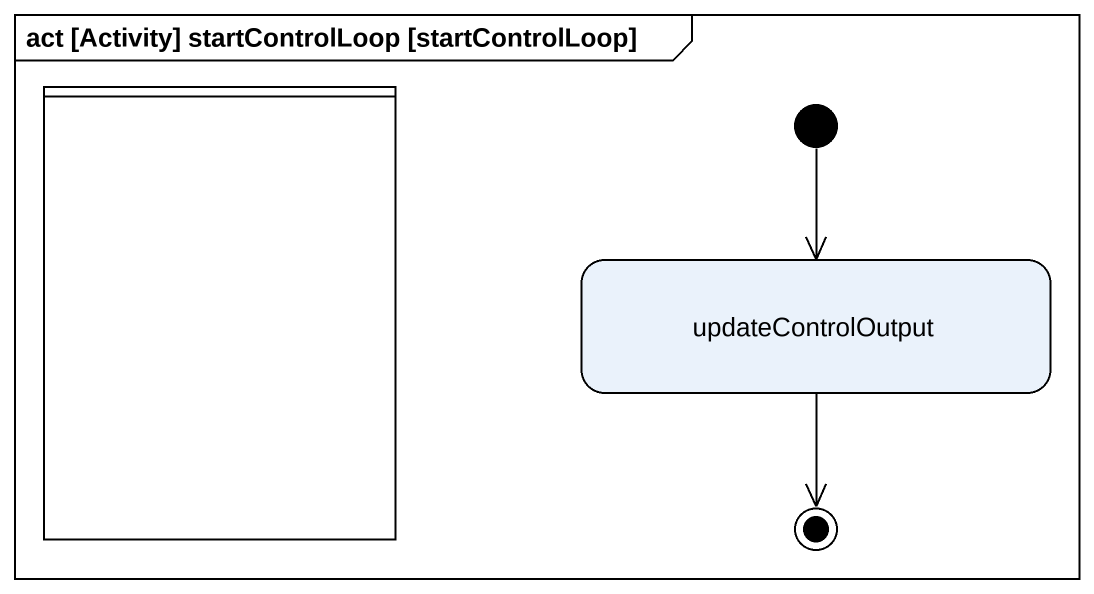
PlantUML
@startuml
mainframe act [Activity] startControlLoop [startControlLoop]
hide empty description
state " " as lane1 <<partition>>
state updateControlOutput
[*] --> updateControlOutput
updateControlOutput --> [*]
@enduml
